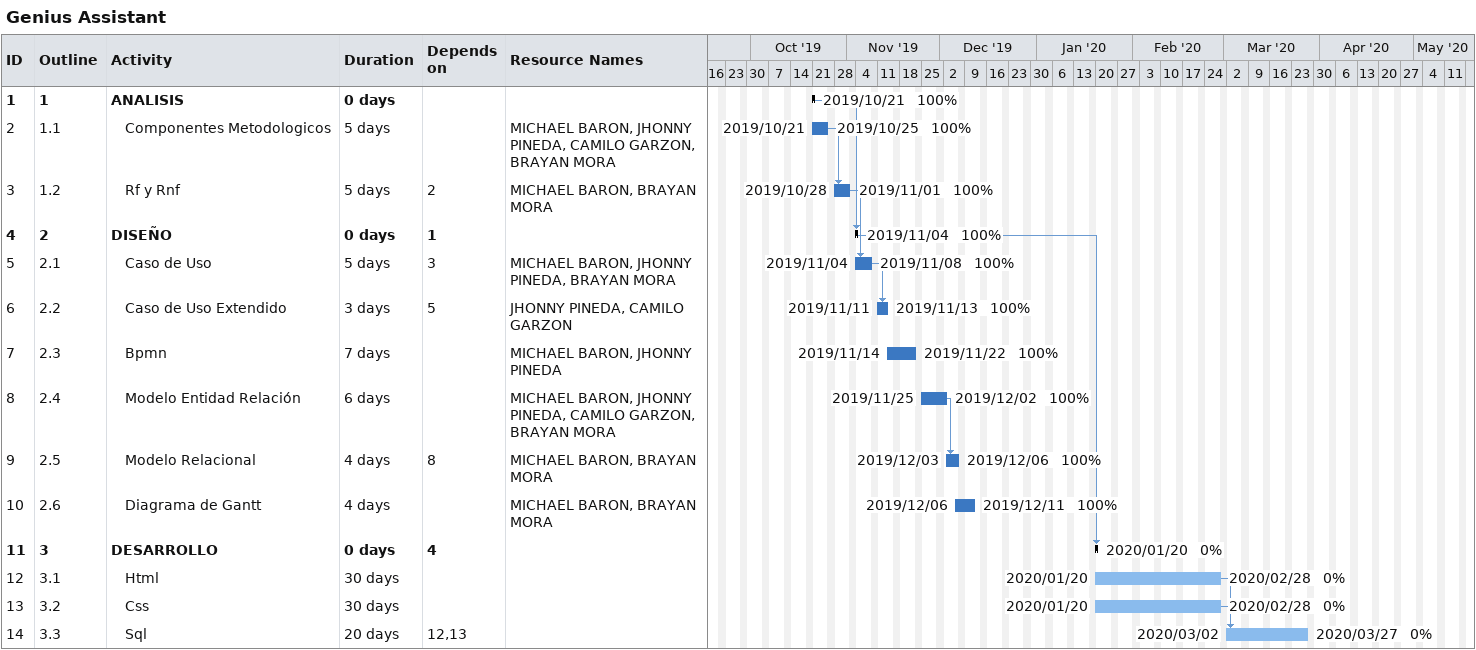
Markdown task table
Genius Assistant

| ID | WBS | Task | Duration | Start | Finish | Predecessors | Resources | % complete |
|---|---|---|---|---|---|---|---|---|
| 1 | 1 | **ANALISIS** | 0d | 2019-10-21 | 2019-10-21 |  |  | 100 |
| 2 | 1.1 | Componentes Metodologicos | 5d | 2019-10-21 | 2019-10-25 |  | MICHAEL BARON, JHONNY PINEDA, CAMILO GARZON, BRAYAN MORA | 100 |
| 3 | 1.2 | Rf y Rnf | 5d | 2019-10-28 | 2019-11-01 | 2 | MICHAEL BARON, BRAYAN MORA | 100 |
| 4 | 2 | **DISEÑO** | 0d | 2019-11-04 | 2019-11-04 | 1 |  | 100 |
| 5 | 2.1 | Caso de Uso | 5d | 2019-11-04 | 2019-11-08 | 3 | MICHAEL BARON, JHONNY PINEDA, BRAYAN MORA | 100 |
| 6 | 2.2 | Caso de Uso Extendido | 3d | 2019-11-11 | 2019-11-13 | 5 | JHONNY PINEDA, CAMILO GARZON | 100 |
| 7 | 2.3 | Bpmn | 7d | 2019-11-14 | 2019-11-22 |  | MICHAEL BARON, JHONNY PINEDA | 100 |
| 8 | 2.4 | Modelo Entidad Relación | 6d | 2019-11-25 | 2019-12-02 |  | MICHAEL BARON, JHONNY PINEDA, CAMILO GARZON, BRAYAN MORA | 100 |
| 9 | 2.5 | Modelo Relacional | 4d | 2019-12-03 | 2019-12-06 | 8 | MICHAEL BARON, BRAYAN MORA | 100 |
| 10 | 2.6 | Diagrama de Gantt | 4d | 2019-12-06 | 2019-12-11 |  | MICHAEL BARON, BRAYAN MORA | 100 |
| 11 | 3 | **DESARROLLO** | 0d | 2020-01-20 | 2020-01-20 | 4 |  | 0 |
| 12 | 3.1 | Html | 30d | 2020-01-20 | 2020-02-28 |  |  | 0 |
| 13 | 3.2 | Css | 30d | 2020-01-20 | 2020-02-28 |  |  | 0 |
| 14 | 3.3 | Sql | 20d | 2020-03-02 | 2020-03-27 | 12, 13 |  | 0 |
